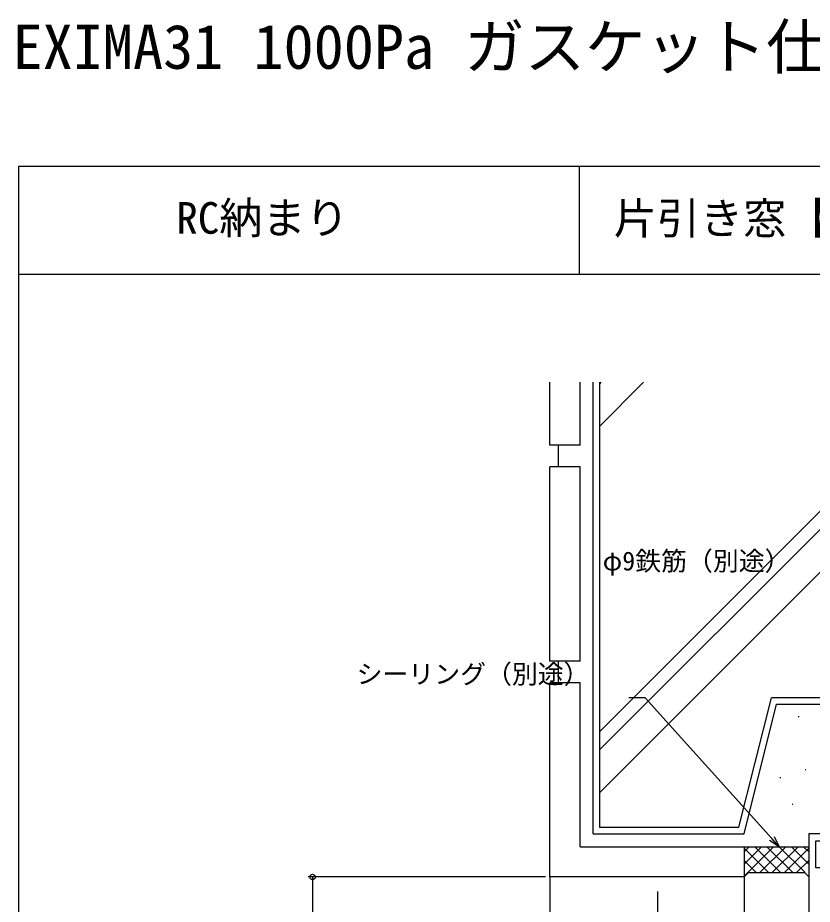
# Model space of a CAD drawing. Units: millimetres, scale not verified. Extents: x -437 to 438, y -681 to 678.
# Drawn here: x -436.9 to -252.8, y 473.1 to 678.5 of the extents above; entities that cross this region are included whole.
import ezdxf
from ezdxf.enums import TextEntityAlignment as Align

# ---------------------------------------------------------------- set-up
doc = ezdxf.new("R2010")
doc.units = ezdxf.units.MM
doc.header["$LTSCALE"] = 4
for name, color, linetype in [('0-2_USER1', 3, 'Continuous'), ('0-3_YKK_11', 7, 'Continuous'), ('0-6_YKK_D', 6, 'Continuous'), ('0-7_YKK_ZWAK', 7, 'Continuous'), ('0-8_YSS_K', 3, 'Continuous'), ('0-9_YSS_KE', 3, 'Continuous')]:
    doc.layers.add(name, color=color, linetype=linetype)
doc.styles.add('ＭＳ ゴシック', font='')
doc.styles.get('ＭＳ ゴシック').set_extended_font_data('MS Gothic')

msp = doc.modelspace()

# ---------------------------------------------------------------- linework, layer by layer
at = {"layer": '0-3_YKK_11'}
msp.add_lwpolyline([(-237.956, 481.531), (-251.976, 481.531), (-251.976, 487.771), (-245.697, 487.771), (-244.606, 488.401), (-244.606, 489.401), (-253.606, 489.401), (-253.606, 459.401)], dxfattribs=at)
at = {"layer": '0-6_YKK_D'}
for p, q in [((-314.604, 479.402), (-369.604, 479.402)), ((-368.604, 479.402), (-368.604, 459.401))]:
    msp.add_line(p, q, dxfattribs=at)
for points in [[(-260.462, 486.402), (-262.168, 488.297), (-291.545, 520.923), (-295.345, 520.923)], [(-261.661, 488.754), (-260.462, 486.402), (-262.676, 487.84)], [(-288.604, 459.398), (-288.604, 466.395), (-288.604, 475.993)]]:
    msp.add_lwpolyline(points, dxfattribs=at)
msp.add_circle((-368.604, 479.402), 0.637, dxfattribs=at)
at = {"layer": '0-7_YKK_ZWAK'}
for p, q in [((-436.8, 644), (-436.8, -681)), ((438.2, 644), (-436.8, 644)), ((-306.8, 644), (-306.8, 619)), ((438.2, 619), (-436.8, 619))]:
    msp.add_line(p, q, dxfattribs=at)
at = {"layer": '0-8_YSS_K'}
for p, q in [((-302.106, 594), (-302.106, 490.902)), ((-221.166, 594), (-302.106, 513.059)), ((-301.776, 594), (-302.106, 593.669)), ((-216.923, 594), (-302.106, 508.817)), ((-291.876, 594), (-302.106, 583.77)), ((-207.024, 594), (-302.106, 498.917)), ((-269.778, 490.902), (-262.278, 520.902)), ((-155.106, 520.902), (-262.278, 520.902)), ((-256.058, 516.557), (-255.858, 516.557)), ((-254.448, 504.282), (-254.248, 504.282)), ((-260.284, 502.47), (-260.084, 502.47)), ((-257.467, 496.232), (-257.267, 496.232)), ((-302.106, 490.902), (-269.778, 490.902)), ((-268.604, 479.547), (-261.749, 486.402)), ((-268.604, 482.375), (-264.577, 486.402)), ((-268.604, 485.203), (-267.405, 486.402)), ((-268.604, 486.402), (-253.604, 486.402)), ((-268.604, 486.059), (-262.947, 480.402)), ((-266.119, 486.402), (-260.119, 480.402)), ((-264.92, 480.402), (-258.92, 486.402)), ((-263.29, 486.402), (-257.29, 480.402)), ((-262.092, 480.402), (-256.092, 486.402)), ((-260.462, 486.402), (-254.462, 480.402)), ((-259.263, 480.402), (-253.606, 486.059)), ((-257.634, 486.402), (-253.606, 482.375)), ((-254.805, 486.402), (-253.606, 485.203)), ((-268.604, 483.231), (-265.776, 480.402)), ((-256.435, 480.402), (-253.606, 483.231)), ((-313.604, 479.402), (-313.604, 219.401)), ((-267.604, 480.402), (-268.604, 479.402)), ((-268.604, 479.402), (-268.604, 448.895)), ((-267.604, 480.402), (-254.606, 480.402)), ((-254.606, 480.402), (-253.606, 479.402))]:
    msp.add_line(p, q, dxfattribs=at)
at = {"layer": '0-9_YSS_KE'}
for p, q in [((-313.604, 579.402), (-313.604, 594)), ((-306.604, 579.402), (-306.604, 594)), ((-303.606, 489.402), (-303.606, 594)), ((-306.604, 579.402), (-313.604, 579.402)), ((-311.604, 574.402), (-311.604, 579.402)), ((-313.604, 529.402), (-313.604, 574.402)), ((-306.604, 574.402), (-313.604, 574.402)), ((-306.604, 529.402), (-306.604, 574.402)), ((-306.604, 529.402), (-313.604, 529.402)), ((-311.604, 524.402), (-311.604, 529.402)), ((-306.604, 524.402), (-313.604, 524.402)), ((-313.604, 479.402), (-313.604, 524.402)), ((-306.604, 486.402), (-306.604, 524.402)), ((-268.606, 489.402), (-261.106, 519.402)), ((-261.106, 519.402), (-153.606, 519.402)), ((-303.606, 489.402), (-268.606, 489.402)), ((-306.604, 486.402), (-268.604, 486.402)), ((-268.604, 486.402), (-268.604, 479.402)), ((-268.604, 479.402), (-313.604, 479.402))]:
    msp.add_line(p, q, dxfattribs=at)

# ---------------------------------------------------------------- texts
at = {"layer": '0-2_USER1', "style": 'ＭＳ ゴシック'}
for s, height, p in [('EXIMA31 1000Pa ガスケット仕様 片引き窓【 外動タイプ】', 10.26, (-438.149, 663.54)), ('RC納まり', 7.331, (-400.209, 626.216)), ('片引き窓【外動タイプ】\u3000Eタイプ／３５（FIX部４２）ｍｍ溝幅', 7.331, (-298.822, 626.131))]:
    msp.add_text(s, height=height, dxfattribs=at).set_placement(p, align=Align.BOTTOM_LEFT)
at = {"layer": '0-6_YKK_D', "style": 'ＭＳ ゴシック'}
for s, p in [('φ9鉄筋（別途）', (-301.374, 549.081)), ('シーリング（別途）', (-358.413, 522.889))]:
    msp.add_text(s, height=4.399, dxfattribs=at).set_placement(p, align=Align.BOTTOM_LEFT)

doc.saveas('drawing.dxf')
